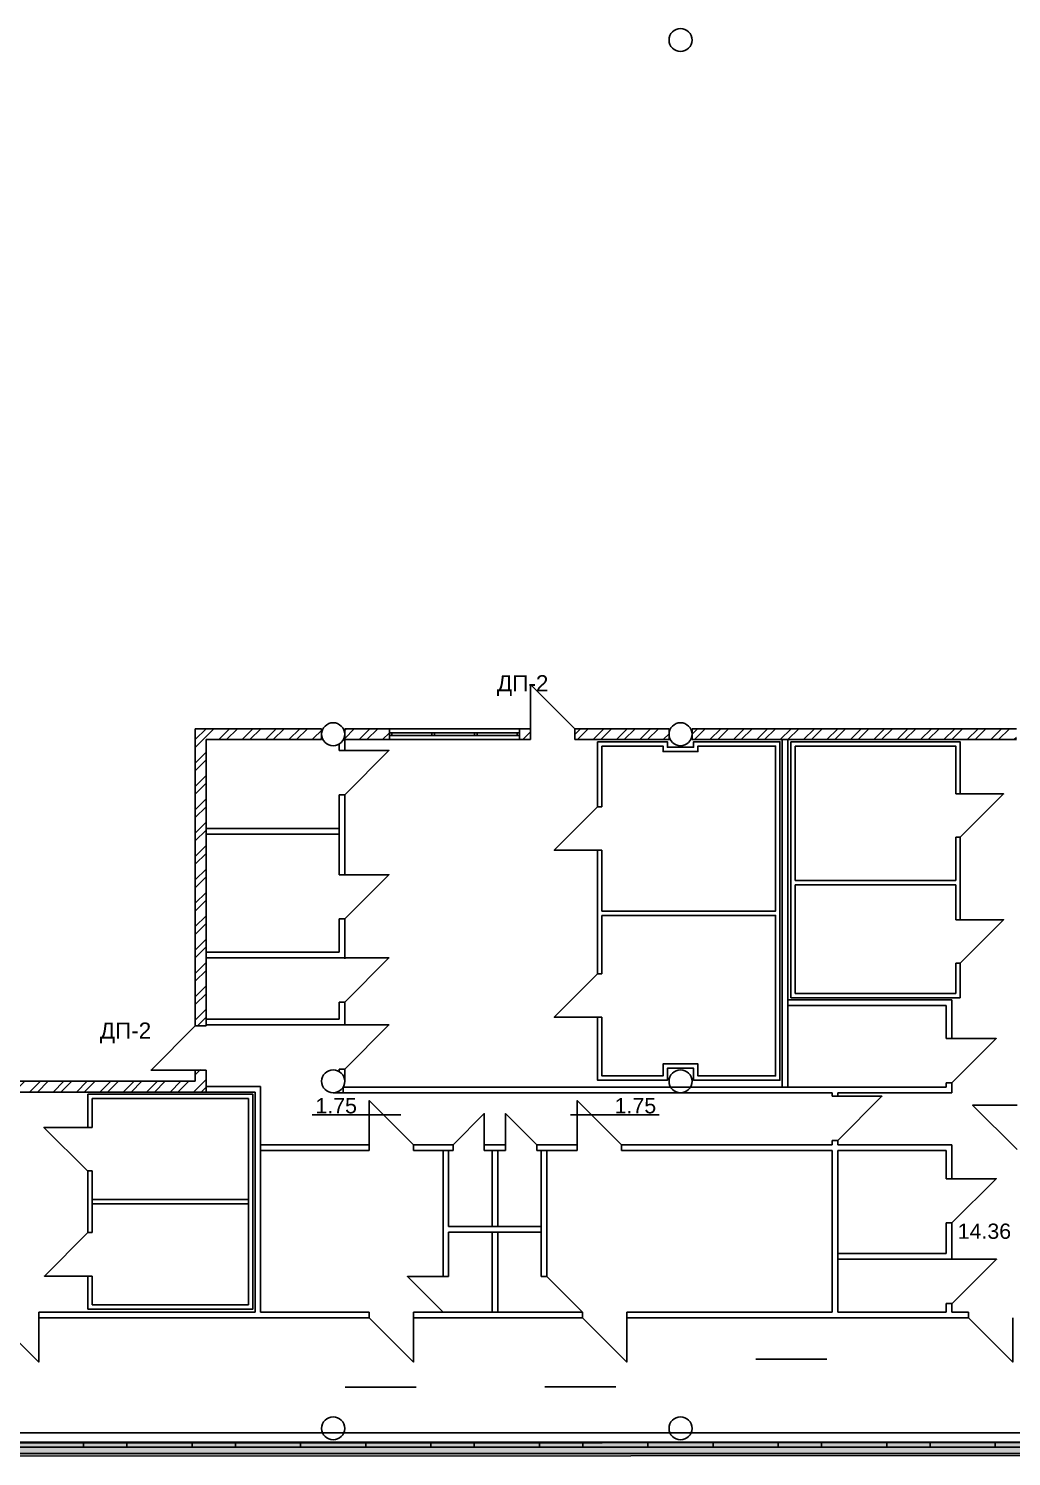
# Model space of a CAD drawing. Header units: metres. Extents: x 183920 to 188551, y 20757 to 23715.
# Drawn here: x 184306.35 to 184328.99, y 20826.72 to 20859.63 of the extents above; entities that cross this region are included whole.
import ezdxf

# ---------------------------------------------------------------- set-up
doc = ezdxf.new("R2010")
doc.units = ezdxf.units.M
for name, pattern in [('Style_19', [0]), ('Style_24', [0]), ('Wall Style 01', [0])]:
    doc.linetypes.add(name, pattern=pattern)
for name, color, linetype, true_color in [('brick', 12, 'Continuous', 0xbd0000), ('COLON', 5, 'Continuous', 0x0000ff), ('COOL', 4, 'Continuous', 0x00ffff), ('DOORS', 8, 'Continuous', 0x414141), ('DRAW', 7, 'Continuous', 0xffffff), ('GKL', 5, 'Continuous', 0x0000ff), ('Glass', 4, 'Continuous', 0x00ffff), ('MONOLIT', 7, 'Continuous', 0x691639), ('S', 2, 'Continuous', 0xffff00), ('SENDVICH', 2, 'Continuous', 0xffff00), ('TEXT', 2, 'Continuous', 0xffff00), ('Walls', 7, 'Continuous', 0x68db4c)]:
    doc.layers.add(name, color=color, linetype=linetype, true_color=true_color)
doc.styles.add('Style_11', font='', dxfattribs={"height": 0.351624})
doc.styles.add('Style_9', font='', dxfattribs={"height": 0.3708534375})
doc.styles.get('Style_11').set_extended_font_data('arial')
doc.styles.get('Style_9').set_extended_font_data('arial')
pattern_1 = [(45, (-3.600000000000116, 82), (-0.2694076836320746, 0.2694076836320746), []), (45, (-3.420394800000009, 82), (-0.2694076836320746, 0.2694076836320746), [])]

msp = doc.modelspace()

# ---------------------------------------------------------------- hatches: boundary and pattern name
at = {"layer": 'DRAW'}
h = msp.add_hatch(dxfattribs=at)
h.set_pattern_fill('PATTERN_0', color=256, scale=0.04, style=0, pattern_type=2)
h.set_pattern_definition(pattern_1)
h.paths.add_polyline_path([(184292.0674337185, 20835.76154259405), (184295.0174337217, 20835.76154259405), (184295.0174337217, 20832.16189295869), (184296.1174337186, 20832.16189295869), (184296.1174337186, 20831.91189295869), (184294.7674337217, 20831.91189295869), (184294.7674337217, 20835.51154259404), (184291.8174337185, 20835.51154259405), (184291.8174337185, 20843.23654259391), (184291.4674337186, 20843.23654259391), (184291.4674337186, 20843.48654259391), (184292.0674337185, 20843.48654259391), (184292.0674337185, 20835.76154259405)], flags=0)
h.paths.add_polyline_path([(184302.0174337217, 20835.11154259391), (184301.3674337218, 20835.11154259391), (184301.3674337218, 20831.91189295869), (184297.2074337217, 20831.91189295869), (184297.2074337217, 20832.16189295869), (184301.1174337218, 20832.16189295869), (184301.1174337218, 20835.36154259391), (184302.0174337217, 20835.36154259391), (184302.0174337217, 20835.11154259391)], flags=0)
h.paths.add_polyline_path([(184286.6074337187, 20835.42154259391), (184289.1024337187, 20835.42154259391), (184289.1024337187, 20835.36154259391), (184289.1024337187, 20835.17154259391), (184286.7274337187, 20835.17154259391), (184286.7274337187, 20830.00154259391), (184289.4274337187, 20830.00154259391), (184289.4274337187, 20829.75154259391), (184286.6074337187, 20829.75154259391), (184286.6074337187, 20835.42154259391)], flags=0)
edge = h.paths.add_edge_path(flags=0)
edge.add_arc((184305.3674337186, 20835.36154259391), 0.2649999999994936, 289.3700382459036, 360.0000000002238)
edge.add_line((184305.6324337187, 20835.36154259391), (184310.1924337188, 20835.36154259391))
edge.add_line((184310.1924337188, 20835.36154259391), (184310.1924337188, 20835.63366875638))
edge.add_line((184310.1924337188, 20835.63366875638), (184310.4424337188, 20835.63366875638))
edge.add_line((184310.4424337188, 20835.63366875638), (184310.4424337188, 20835.11154259391))
edge.add_line((184310.4424337188, 20835.11154259391), (184305.4553256978, 20835.11154259391))
edge.add_line((184305.4553256978, 20835.11154259391), (184305.4553256978, 20835.11154259391))
h.paths.add_polyline_path([(184289.3074337186, 20835.09654259391), (184289.3074337186, 20831.20154259391), (184289.4274337187, 20831.20154259391), (184289.4274337187, 20835.09654259391), (184289.3674337186, 20835.09654259391), (184289.3074337186, 20835.09654259391)], flags=0)
h.paths.add_polyline_path([(184303.8324337187, 20835.11154259391), (184302.6174337217, 20835.11154259391), (184302.6174337217, 20835.36154259391), (184303.8324337187, 20835.36154259391), (184303.8324337187, 20835.11154259391)], flags=0)
edge = h.paths.add_edge_path(flags=0)
edge.add_arc((184305.3674337187, 20835.36154259391), 0.2649999999995041, 179.9999999997779, 250.6299617540947)
edge.add_line((184305.2795417395, 20835.11154259391), (184304.9268349106, 20835.11154259391))
edge.add_line((184304.9268349106, 20835.11154259391), (184304.9268349106, 20835.36154259391))
edge.add_line((184304.9268349106, 20835.36154259391), (184305.1024337187, 20835.36154259391))
edge.add_line((184305.1024337187, 20835.36154259391), (184305.1024337187, 20835.36154259391))
h = msp.add_hatch(dxfattribs=at)
h.set_pattern_fill('PATTERN_0', color=256, scale=0.04, style=0, pattern_type=2)
h.set_pattern_definition(pattern_1)
edge = h.paths.add_edge_path(flags=0)
edge.add_arc((184313.3674337187, 20843.3615425939), 0.2650000000003422, 151.8554186882391, 179.9999999970948)
edge.add_arc((184313.3674337187, 20843.36154259392), 0.2650000000060042, 180.0000000032121, 208.1445813114541)
edge.add_line((184313.1337672897, 20843.23654259391), (184310.4424337188, 20843.23654259391))
edge.add_line((184310.4424337188, 20843.23654259391), (184310.4424337188, 20836.65366875638))
edge.add_line((184310.4424337188, 20836.65366875638), (184310.1924337188, 20836.65366875638))
edge.add_line((184310.1924337188, 20836.65366875638), (184310.1924337188, 20843.48654259391))
edge.add_line((184310.1924337188, 20843.48654259391), (184313.1337672897, 20843.48654259391))
edge.add_line((184313.1337672897, 20843.48654259391), (184313.1337672897, 20843.48654259391))
edge = h.paths.add_edge_path(flags=0)
edge.add_arc((184321.3674337187, 20843.3615425939), 0.2650000000000591, 151.8554186882238, 179.9999999971101)
edge.add_arc((184321.3674337187, 20843.36154259392), 0.2650000000054815, 180.0000000031837, 208.1445813114824)
edge.add_line((184321.1337672897, 20843.23654259391), (184318.9324337186, 20843.23654259391))
edge.add_line((184318.9324337186, 20843.23654259391), (184318.9324337186, 20843.48654259391))
edge.add_line((184318.9324337186, 20843.48654259391), (184321.1337672897, 20843.48654259391))
edge.add_line((184321.1337672897, 20843.48654259391), (184321.1337672897, 20843.48654259391))
edge = h.paths.add_edge_path(flags=0)
edge.add_line((184314.6624337187, 20843.23654259391), (184313.6324337187, 20843.23654259391))
edge.add_line((184313.6324337187, 20843.23654259391), (184313.6324337187, 20843.36154259391))
edge.add_arc((184313.3674337187, 20843.36154259395), 0.2649999999893896, 359.9999999913353, 388.1445812990144)
edge.add_line((184313.6011001476, 20843.48654259391), (184314.6624337187, 20843.48654259391))
edge.add_line((184314.6624337187, 20843.48654259391), (184314.6624337187, 20843.23654259391))
edge.add_line((184314.6624337187, 20843.23654259391), (184314.6624337187, 20843.23654259391))
h.paths.add_polyline_path([(184317.9124337187, 20843.23654259391), (184317.7124337186, 20843.23654259391), (184317.7124337186, 20843.48654259391), (184317.9124337187, 20843.48654259391), (184317.9124337187, 20843.23654259391)], flags=0)
h = msp.add_hatch(dxfattribs=at)
h.set_pattern_fill('PATTERN_6', color=256, scale=0.04, style=0, pattern_type=2)
h.set_pattern_definition([(45, (-3.6, 82), (-0.2694076836320746, 0.2694076836320746), []), (45, (-3.420394800000009, 82), (-0.2694076836320746, 0.2694076836320746), [])])
edge = h.paths.add_edge_path(flags=0)
edge.add_line((184329.1024337187, 20843.36154259391), (184329.1024337187, 20843.23654259391))
edge.add_line((184329.1024337187, 20843.23654259391), (184321.6011001476, 20843.23654259391))
edge.add_arc((184321.3674337187, 20843.36154259387), 0.2649999999908644, 331.8554187010656, 360.0000000093713)
edge.add_arc((184321.3674337187, 20843.36154259395), 0.264999999985529, 359.9999999903395, 388.1445812992236)
edge.add_line((184321.6011001476, 20843.48654259391), (184329.1024337187, 20843.48654259391))
edge.add_line((184329.1024337187, 20843.48654259391), (184329.1024337187, 20843.36154259394))
edge.add_line((184329.1024337187, 20843.36154259394), (184329.1024337187, 20843.36154259391))
edge.add_line((184329.1024337187, 20843.36154259391), (184329.1024337187, 20843.36154259391))
h.paths.add_polyline_path([(184332.6872398895, 20843.23654259391), (184331.1721001476, 20843.23654259391), (184331.1721001476, 20843.48654259391), (184332.6872398895, 20843.48654259391), (184332.6872398895, 20843.23654259391)], flags=0)
edge = h.paths.add_edge_path(flags=0)
edge.add_line((184330.1521001476, 20843.23654259391), (184330.1521001476, 20843.48654259391))
edge.add_line((184330.1521001476, 20843.48654259391), (184329.6011001476, 20843.48654259391))
edge.add_arc((184329.3674337187, 20843.36154259391), 0.2649999999989208, -28.14458130863062, 28.14458130863062, ccw=False)
edge.add_line((184329.6011001476, 20843.23654259391), (184330.1521001476, 20843.23654259391))
edge.add_line((184330.1521001476, 20843.23654259391), (184330.1521001476, 20843.23654259391))
h.paths.add_polyline_path([(184333.9674337186, 20843.48654259391), (184333.5872398895, 20843.48654259391), (184333.5872398895, 20843.23654259391), (184333.9674337186, 20843.23654259391), (184333.9674337186, 20843.48654259391)], flags=0)
at = {"layer": 'Walls', "transparency": 33554483}
msp.add_hatch(color=256, dxfattribs=at).paths.add_polyline_path([(184280.7873232882, 20827.01502501898), (184280.7874337187, 20826.7150250393), (184418.8040000001, 20826.765829159), (184419.1040000001, 20826.76593958948), (184434.9920000002, 20826.7717879878), (184435.2920000002, 20826.77189841828), (184458.9324340002, 20826.7806005), (184458.9323235697, 20827.08060047967), (184435.2920000002, 20827.0718984386), (184434.9920000002, 20827.07178800812), (184281.0874335005, 20827.01513549003), (184280.7873232882, 20827.01502501898)], flags=0)

# ---------------------------------------------------------------- linework, layer by layer
at = {"layer": 'brick', "linetype": 'Style_19'}
for points in [[(184313.1024337187, 20843.48654259391), (184310.1924337187, 20843.48654259391)], [(184310.1924337188, 20836.64166875638), (184310.1924337188, 20843.48654259391)], [(184310.4424337188, 20836.64166875638), (184310.4424337188, 20843.23654259391)], [(184313.1024337187, 20843.23654259391), (184310.4424337188, 20843.23654259391)], [(184313.1024337187, 20843.23654259391), (184313.1024337187, 20843.48654259391)], [(184313.6324337187, 20843.23654259391), (184313.6324337187, 20843.48654259391)], [(184314.7124337186, 20843.48654259391), (184313.6324337187, 20843.48654259391)], [(184314.7124337186, 20843.23654259391), (184313.6324337187, 20843.23654259391)], [(184314.6624337187, 20843.23654259391), (184314.6624337187, 20843.48654259391)], [(184314.7124337186, 20843.48654259447), (184317.7124337186, 20843.48654259391)], [(184314.7124337186, 20843.23654260507), (184317.7124337186, 20843.23654260507)], [(184317.6624337187, 20843.23654259391), (184317.6624337187, 20843.48654259391)], [(184317.9124337187, 20843.48654259391), (184317.7124337186, 20843.48654259391)], [(184317.9124337187, 20843.23654259391), (184317.7124337186, 20843.23654259391)], [(184317.9124337187, 20843.23654259391), (184317.9124337187, 20843.48654259391)], [(184321.1024337187, 20843.48654259391), (184318.9324337186, 20843.48654259391)], [(184318.9324337186, 20843.23654259391), (184318.9324337186, 20843.48654259391)], [(184321.1024337187, 20843.23654259391), (184318.9324337186, 20843.23654259391)], [(184321.1024337187, 20843.23654259391), (184321.1024337187, 20843.48654259391)], [(184329.1024337187, 20843.48654259391), (184321.6324337187, 20843.48654259391)], [(184321.6324337187, 20843.23654259391), (184321.6324337187, 20843.48654259391)], [(184329.1024337187, 20843.23654259391), (184321.6324337187, 20843.23654259391)], [(184310.1924337188, 20836.64166875638), (184310.4424337188, 20836.64166875638)], [(184310.1924337188, 20835.36154259391), (184305.6324337187, 20835.36154259391)], [(184310.1924337188, 20835.62166875638), (184310.4424337188, 20835.62166875638)], [(184310.1924337188, 20835.36154259391), (184310.1924337188, 20835.62166875638)], [(184310.4424337188, 20835.11154259391), (184310.4424337188, 20835.62166875638)], [(184310.4424337188, 20835.11154259391), (184304.8524337187, 20835.11154259391)]]:
    msp.add_lwpolyline(points, dxfattribs=at)
at = {"layer": 'COLON', "linetype": 'Style_19'}
for points in [[(184321.1024337187, 20859.36154259391, 0.9999999999999999), (184321.6324337187, 20859.36154259391, 0.9999999999999999), (184321.1024337187, 20859.36154259391)], [(184313.1024337187, 20843.36154259391, 0.9999999999999999), (184313.6324337187, 20843.36154259391, 0.9999999999999999), (184313.1024337187, 20843.36154259391)], [(184321.1024337187, 20843.36154259391, 0.9999999999999999), (184321.6324337187, 20843.36154259391, 0.9999999999999999), (184321.1024337187, 20843.36154259391)], [(184313.1024337187, 20835.36154259391, 0.9999999999999999), (184313.6324337187, 20835.36154259391, 0.9999999999999999), (184313.1024337187, 20835.36154259391)], [(184321.1024337187, 20835.36154259391, 0.9999999999999999), (184321.6324337187, 20835.36154259391, 0.9999999999999999), (184321.1024337187, 20835.36154259391)], [(184313.1024337187, 20827.36154259391, 0.9999999999999999), (184313.6324337187, 20827.36154259391, 0.9999999999999999), (184313.1024337187, 20827.36154259391)], [(184321.1024337187, 20827.36154259391, 0.9999999999999999), (184321.6324337187, 20827.36154259391, 0.9999999999999999), (184321.1024337187, 20827.36154259391)]]:
    msp.add_lwpolyline(points, format="xyb", close=True, dxfattribs=at)
at = {"layer": 'COOL', "linetype": 'Style_19'}
for points in [[(184319.4574337187, 20841.68654278313), (184319.4574337187, 20843.18654278313)], [(184319.4574337187, 20843.18654278313), (184321.0674337187, 20843.18654278313), (184321.0674337187, 20843.06154259391), (184321.6674337187, 20843.06154259391), (184321.6674337187, 20843.18654278313), (184323.6574337186, 20843.18654278313), (184323.6574337186, 20835.38654278313), (184321.6674337187, 20835.38654278313), (184321.6674337187, 20835.66154259391), (184321.0674337187, 20835.66154259391), (184321.0674337187, 20835.38654278313), (184319.4574337187, 20835.38654278313), (184319.4574337187, 20836.83654278313)], [(184319.5574337186, 20843.08654278313), (184319.5574337186, 20841.68654278313)], [(184319.5574337186, 20840.68654278313), (184319.5574337186, 20839.28654278313), (184323.5574337186, 20839.28654278313), (184323.5574337186, 20843.08654278313), (184321.7674337187, 20843.08654278313), (184321.7674337187, 20842.96154259391), (184320.9674337186, 20842.96154259391), (184320.9674337186, 20843.08654278313), (184319.5574337186, 20843.08654278313)], [(184323.9074337186, 20843.18654260056), (184327.8074337186, 20843.18654260056), (184327.8074337186, 20841.98654260056)], [(184323.9074337186, 20837.2865426987), (184323.9074337186, 20839.88654260057), (184323.9074337177, 20843.18654260056)], [(184324.0074337187, 20843.08654260057), (184327.7074337187, 20843.08654260057), (184327.7074337187, 20841.98654260056)], [(184324.0074337187, 20839.98654260057), (184324.0074337187, 20843.08654260057)], [(184327.7074337188, 20841.98654260056), (184327.8074337189, 20841.98654260056)], [(184327.8074337189, 20841.98654260056), (184328.8074337189, 20841.98654260056), (184327.8074337189, 20840.98654260056)], [(184319.4574337187, 20840.68654278313), (184318.4574337137, 20840.68654278313), (184319.4574337187, 20841.68654278313)], [(184319.5574337188, 20841.68654278313), (184319.4574337187, 20841.68654278313)], [(184327.707433719, 20840.98654260056), (184327.8074337189, 20840.98654260056)], [(184327.7074337187, 20840.98654260056), (184327.7074337187, 20839.98654260057)], [(184327.8074337186, 20840.98654260056), (184327.8074337186, 20839.08654264963)], [(184319.5574337185, 20840.68654278313), (184319.4574337187, 20840.68654278313)], [(184319.4574337187, 20837.83654278313), (184319.4574337187, 20840.68654278313)], [(184327.7074337187, 20839.98654260057), (184324.0074337187, 20839.98654260057)], [(184324.0074337187, 20837.3865426987), (184324.0074337187, 20839.88654260057)], [(184327.7074337187, 20839.88654260057), (184324.0074337187, 20839.88654260057)], [(184327.7074337187, 20839.88654260057), (184327.7074337187, 20839.08654264963)], [(184319.5574337186, 20839.18654278313), (184323.5574337186, 20839.18654278313), (184323.5574337186, 20835.48654278313), (184321.7674337187, 20835.48654278313), (184321.7674337187, 20835.76154259391), (184320.9674337186, 20835.76154259391), (184320.9674337186, 20835.48654278313), (184319.5574337186, 20835.48654278313), (184319.5574337186, 20836.83654278313)], [(184319.5574337186, 20837.83654278313), (184319.5574337186, 20839.18654278313)], [(184327.7074337188, 20839.08654264963), (184327.8074337189, 20839.08654264963)], [(184327.8074337189, 20839.08654264963), (184328.8074337189, 20839.08654264963), (184327.8074337189, 20838.08654264963)], [(184327.7074337187, 20838.08654264963), (184327.7074337187, 20837.3865426987)], [(184327.707433719, 20838.08654264963), (184327.8074337189, 20838.08654264963)], [(184327.8074337186, 20838.08654264963), (184327.8074337186, 20837.2865426987)], [(184319.4574337188, 20836.83654278313), (184318.4574337138, 20836.83654278302), (184319.4574337187, 20837.83654278313)], [(184319.5574337186, 20837.83654278313), (184319.4574337185, 20837.83654278313)], [(184327.8074337186, 20837.2865426987), (184323.9074337186, 20837.2865426987)], [(184327.7074337187, 20837.3865426987), (184324.0074337187, 20837.3865426987)], [(184319.5574337186, 20836.83654278313), (184319.4574337185, 20836.83654278313)], [(184307.7174337184, 20830.87404261423), (184307.7174337184, 20830.11154262604), (184311.5174337187, 20830.11154262611), (184311.5174337182, 20835.0615425895), (184307.7174337178, 20835.06154258943), (184307.7174337183, 20834.29904260139)], [(184307.8174337184, 20830.87404261423), (184307.8174337184, 20830.21154261801), (184311.4174337187, 20830.21154261809), (184311.4174337183, 20834.96154258935), (184307.8174337178, 20834.96154258928), (184307.8174337182, 20834.29904260139)], [(184307.7073648855, 20834.29904260139), (184306.7073648855, 20834.29904260128), (184307.7073648856, 20833.29904260139)], [(184307.817433718, 20834.29904260139), (184307.7174337181, 20834.29904260139)], [(184307.817433718, 20833.29904260139), (184307.7174337181, 20833.29904260139)], [(184307.7174337188, 20833.29904260139), (184307.7174337197, 20831.87404261423)], [(184307.8174337189, 20833.29904260139), (184307.8174337198, 20831.87404261423)], [(184307.8174337178, 20832.63654260804), (184311.4174337184, 20832.63654260758)], [(184307.8174337178, 20832.53654260758), (184311.4174337184, 20832.53654260711)], [(184307.7174337183, 20830.87404261423), (184306.7174337183, 20830.87404261562), (184307.7174337197, 20831.87404261423)], [(184307.8174337184, 20831.87404261423), (184307.7174337183, 20831.87404261423)], [(184307.8174337184, 20830.87404261423), (184307.7174337183, 20830.87404261423)]]:
    msp.add_lwpolyline(points, dxfattribs=at)
at = {"layer": 'DOORS', "linetype": 'Style_24'}
for points in [[(184317.9124337187, 20843.48654259391), (184317.9124337187, 20844.50654259391), (184318.9324337186, 20843.48654259391)], [(184310.1924337188, 20835.62166875638), (184309.1724337188, 20835.62166875638), (184310.1924337188, 20836.64166875638)]]:
    msp.add_lwpolyline(points, dxfattribs=at)
at = {"layer": 'DOORS', "linetype": 'Style_19'}
for points in [[(184313.6324337187, 20842.98654259391), (184314.6524337186, 20842.98654259394), (184313.6324337187, 20841.96654259391)], [(184313.6324337188, 20840.12348310038), (184314.6524337188, 20840.12348310032), (184313.6324337187, 20839.10348310038)], [(184313.6324337188, 20838.20654260055), (184314.6524337188, 20838.20654260057), (184313.6324337188, 20837.18654260055)], [(184313.6324337188, 20836.66154259391), (184314.6524337188, 20836.66154259393), (184313.6324337188, 20835.64154259391)], [(184327.6174337186, 20836.34654259391), (184328.6374337187, 20836.34654259391), (184327.6174337186, 20835.32654259391)], [(184324.9874337187, 20835.01654259391), (184326.0074337187, 20835.01654259393), (184324.9874337187, 20833.99654259391)], [(184314.1974337186, 20833.89654259391), (184314.1974337187, 20834.91654259391), (184315.2174337186, 20833.89654259385)], [(184318.9874337186, 20833.89654259391), (184318.9874337186, 20834.91654259391), (184320.0074337186, 20833.89654259391)], [(184329.1174337186, 20834.81154262027), (184328.0950897836, 20834.81154262027), (184329.1174337186, 20833.79154262027)], [(184316.8474337186, 20833.89611280085), (184316.8474337186, 20834.61611280085), (184316.1274337186, 20833.89611280085)], [(184317.3374337186, 20833.89611280085), (184317.3374337186, 20834.61611280085), (184318.0574337186, 20833.89611280085)], [(184327.6174337186, 20833.11654259391), (184328.6374337187, 20833.11654259391), (184327.6174337186, 20832.09654259391)], [(184327.6174337186, 20831.26154260595), (184328.6460350147, 20831.26154260595), (184327.6174337186, 20830.23294130993)], [(184315.8974337186, 20830.86154260101), (184315.0774337186, 20830.86154260066), (184315.897433719, 20830.04154260101)], [(184318.287433719, 20830.04154260202), (184319.107433719, 20830.04154260236), (184318.2874337186, 20830.86154260202)], [(184306.5874337218, 20829.91154262163), (184306.5874337467, 20828.89154262163), (184305.5674337218, 20829.91154259666)], [(184315.2174337186, 20829.91154260093), (184315.2174337193, 20828.89154260093), (184314.1974337187, 20829.91154260029)], [(184320.127433719, 20829.91154260279), (184320.1274337195, 20828.89154260279), (184319.107433719, 20829.91154260236)], [(184329.0175278785, 20829.91154260379), (184329.0175278698, 20828.89154248174), (184327.9975278785, 20829.9115426125)]]:
    msp.add_lwpolyline(points, dxfattribs=at)
at = {"layer": 'GKL', "linetype": 'Style_19'}
for points in [[(184313.6324337187, 20843.23654259391), (184313.6324337187, 20842.98654259391)], [(184323.707433718, 20843.23654260569), (184323.7074337177, 20835.22654259391)], [(184323.837433718, 20843.23654260568), (184323.8374337177, 20835.22654259391)], [(184313.5024337186, 20843.13350750889), (184313.5024337186, 20842.98654259391)], [(184313.5024337186, 20842.98654259391), (184313.6324337188, 20842.98654259391)], [(184313.5024337187, 20841.96654259391), (184313.5024337187, 20840.12348310038)], [(184313.5024337187, 20841.96654259391), (184313.6324337188, 20841.96654259391)], [(184313.6324337187, 20841.96654259391), (184313.6324337187, 20840.12348310038)], [(184310.4424337187, 20841.18654260055), (184313.5024337187, 20841.18654260055)], [(184310.4424337187, 20841.05654260055), (184313.5024337187, 20841.05654260055)], [(184313.5024337187, 20840.12348310038), (184313.6324337188, 20840.12348310038)], [(184313.5024337187, 20839.10348310038), (184313.5024337188, 20838.33654260055)], [(184313.5024337187, 20839.10348310038), (184313.6324337188, 20839.10348310038)], [(184313.6324337187, 20839.10348310038), (184313.6324337188, 20838.18654260055)], [(184310.4424337187, 20838.33654260055), (184313.5024337188, 20838.33654260055)], [(184310.4424337187, 20838.20654260055), (184313.6324337188, 20838.20654260055)], [(184313.5024337188, 20837.18654260055), (184313.5024337188, 20836.79154259391)], [(184313.5024337188, 20837.18654260055), (184313.6324337188, 20837.18654260055)], [(184313.6324337188, 20837.18654260055), (184313.6324337188, 20836.66154259391)], [(184327.6174337186, 20837.23654269788), (184323.8374337178, 20837.23654269788)], [(184327.4874337187, 20837.10654269788), (184323.8374337178, 20837.10654269788)], [(184327.4874337187, 20837.10654269788), (184327.4874337187, 20836.34654259391)], [(184327.6174337186, 20837.23654269788), (184327.6174337186, 20836.34654259391)], [(184310.4424337191, 20836.79154259391), (184313.5024337188, 20836.79154259391)], [(184310.4424337191, 20836.66154259391), (184313.6324337188, 20836.66154259391)], [(184327.4874337187, 20836.34654259391), (184327.6174337186, 20836.34654259391)], [(184313.5024337188, 20835.64154259391), (184313.6324337188, 20835.64154259391)], [(184313.5024337188, 20835.64154259391), (184313.5024337188, 20835.58957767884)], [(184313.6324337188, 20835.64154259391), (184313.6324337188, 20835.36154259391)], [(184327.4874337187, 20835.32654259391), (184327.4874337187, 20835.22654259391)], [(184327.4874337187, 20835.32654259391), (184327.6174337186, 20835.32654259391)], [(184327.6174337186, 20835.32654259391), (184327.6174337186, 20835.09654259391)], [(184310.4424337191, 20835.24154259391), (184311.6974337187, 20835.24154259391)], [(184310.4424337191, 20835.11154259391), (184311.5674337187, 20835.11154259391)], [(184311.5674337187, 20835.11154259391), (184311.5674337187, 20830.0415425962)], [(184311.6974337187, 20835.24154259391), (184311.6974337187, 20830.0415425962)], [(184324.8574337187, 20835.09654259391), (184313.3674337186, 20835.09654259391)], [(184313.5954688037, 20835.22654259391), (184327.4874337187, 20835.22654259391)], [(184313.5954688037, 20835.22654259391), (184313.5954688037, 20835.09654259391)], [(184313.5954688037, 20835.09654259391), (184324.8174337186, 20835.09654259391)], [(184324.8574337187, 20835.09654259391), (184324.8574337187, 20835.01654259391)], [(184324.9874337187, 20835.01654259391), (184324.8574337187, 20835.01654259391)], [(184324.9874337187, 20835.09654259391), (184324.9874337187, 20835.01654259391)], [(184324.9874337187, 20835.09654259391), (184327.6174337186, 20835.09654259391)], [(184324.8574337187, 20833.99654259391), (184324.8574337187, 20833.89654259391)], [(184324.9874337187, 20833.99654259391), (184324.9874337187, 20833.89654259391)], [(184311.6974337187, 20833.89654259391), (184314.1974337186, 20833.89654259391)], [(184311.6974337187, 20833.76654259391), (184314.1974337186, 20833.76654259391)], [(184314.1974337186, 20833.89654259391), (184314.1974337186, 20833.76654259391)], [(184315.2174337186, 20833.89654259391), (184316.1274337186, 20833.89654259391)], [(184315.2174337186, 20833.89654259391), (184315.2174337186, 20833.76654259391)], [(184315.2174337186, 20833.76654259391), (184316.1274337186, 20833.76654259391)], [(184315.8974337186, 20830.86154260101), (184315.8974337186, 20833.76654259391)], [(184316.0274337186, 20832.01654259391), (184316.0274337186, 20833.76654259391)], [(184316.1274337186, 20833.76654259391), (184316.1274337186, 20833.89654259391)], [(184316.8474337186, 20833.76654259391), (184316.8474337186, 20833.89654259391)], [(184316.8474337186, 20833.89654259391), (184317.3374337186, 20833.89654259391)], [(184316.8474337186, 20833.76654259391), (184317.3374337186, 20833.76654259391)], [(184317.0274337186, 20832.01625720318), (184317.0274337186, 20833.76654259391)], [(184317.1574337186, 20832.01625720318), (184317.1574337186, 20833.76654259391)], [(184317.3374337186, 20833.76654259391), (184317.3374337186, 20833.89654259391)], [(184318.0574337186, 20833.76654259391), (184318.0574337186, 20833.89654259391)], [(184318.0574337186, 20833.89654259391), (184318.9874337186, 20833.89654259391)], [(184318.0574337186, 20833.76654259391), (184318.9874337186, 20833.76654259391)], [(184318.1574337186, 20830.86154260196), (184318.1574337186, 20833.76654259391)], [(184318.2874337186, 20830.86154260202), (184318.2874337186, 20833.76654259391)], [(184318.9874337186, 20833.76654259391), (184318.9874337186, 20833.89654259391)], [(184320.0074337186, 20833.76654259391), (184320.0074337186, 20833.89654259391)], [(184320.0074337186, 20833.89654259391), (184324.8574337187, 20833.89654259391)], [(184320.0074337186, 20833.76654259391), (184324.8574337187, 20833.76654259391)], [(184324.8574337187, 20833.76654259391), (184324.8574337187, 20830.04154260478)], [(184324.9874337187, 20833.89654259391), (184327.6174337186, 20833.89654259391)], [(184324.9874337187, 20833.76654259391), (184324.9874337187, 20830.04154260484)], [(184324.9874337187, 20833.76654259391), (184327.4874337187, 20833.76654259391)], [(184327.4874337187, 20833.76654259391), (184327.4874337187, 20833.11654259391)], [(184327.6174337186, 20833.89654259391), (184327.6174337186, 20833.11654259391)], [(184327.4874337187, 20833.11654259391), (184327.6174337186, 20833.11654259391)], [(184316.0274337186, 20832.01654259391), (184318.1574337186, 20832.01654259391)], [(184327.4874337187, 20832.09654259391), (184327.6174337186, 20832.09654259391)], [(184327.4874337187, 20832.09654259391), (184327.4874337187, 20831.39154260589)], [(184327.6174337186, 20832.09654259391), (184327.6174337186, 20831.26154260595)], [(184316.0274337186, 20831.88654259391), (184318.1574337186, 20831.88654259391)], [(184316.0274337186, 20830.86154260107), (184316.0274337186, 20831.88654259391)], [(184317.0274337186, 20830.04154260148), (184317.0274337186, 20831.88654259391)], [(184317.1574337186, 20830.04154260154), (184317.1574337186, 20831.88654259391)], [(184327.4874337187, 20831.39154260589), (184324.9874337187, 20831.39154260484)], [(184327.6174337186, 20831.26154260595), (184324.9874337187, 20831.26154260484)], [(184316.0274337186, 20830.86154260107), (184315.8974337186, 20830.86154260101)], [(184318.2874337186, 20830.86154260202), (184318.1574337186, 20830.86154260196)], [(184306.5874337218, 20830.04154259658), (184306.5874337218, 20829.91154262163)], [(184311.5674337187, 20830.0415425962), (184306.5874337218, 20830.04154259658)], [(184314.1974337187, 20830.04154259601), (184311.6974337187, 20830.04154259619)], [(184314.1974337187, 20830.04154259597), (184314.1974337187, 20829.91154261667)], [(184319.107433719, 20830.04154260236), (184315.2174337186, 20830.04154260072)], [(184315.2174337186, 20830.04154259597), (184315.2174337186, 20829.91154261667)], [(184319.107433719, 20830.04154260236), (184319.107433719, 20829.91154260236)], [(184324.8574337187, 20830.04154260478), (184320.127433719, 20830.04154260279)], [(184320.127433719, 20830.04154260279), (184320.127433719, 20829.91154260279)], [(184327.4874337187, 20830.04154260589), (184324.9874337187, 20830.04154260484)], [(184327.4874337187, 20830.24154260589), (184327.4874337187, 20830.04154260589)], [(184327.6174337186, 20830.24154260595), (184327.4874337187, 20830.24154260589)], [(184327.6174337186, 20830.24154260595), (184327.6174337186, 20830.04154260595)], [(184327.6174337186, 20830.06154261122), (184327.6174337186, 20830.23294130993)], [(184327.9975278785, 20830.04154260595), (184327.6174337186, 20830.04154260595)], [(184327.9975278785, 20830.04154260595), (184327.9975278785, 20829.9115426125)], [(184314.1974337187, 20829.91154260029), (184306.5874337218, 20829.91154259708)], [(184319.107433719, 20829.91154260236), (184315.2174337186, 20829.91154260072)], [(184327.9975278785, 20829.91154260367), (184320.127433719, 20829.91154260279)]]:
    msp.add_lwpolyline(points, dxfattribs=at)
at = {"layer": 'Glass', "linetype": 'Style_19'}
for points in [[(184314.6624337187, 20843.33154259391), (184314.7224337186, 20843.33154259391), (184314.7224337186, 20843.39154259391), (184314.6624337187, 20843.39154259391), (184314.6624337187, 20843.33154259391)], [(184315.6424337187, 20843.33154259391), (184315.7024337187, 20843.33154259391), (184315.7024337187, 20843.39154259391), (184315.6424337187, 20843.39154259391), (184315.6424337187, 20843.33154259391)], [(184316.6224337186, 20843.33154259391), (184316.6824337186, 20843.33154259391), (184316.6824337186, 20843.39154259391), (184316.6224337186, 20843.39154259391), (184316.6224337186, 20843.33154259391)], [(184317.6024337187, 20843.33154259391), (184317.6624337187, 20843.33154259391), (184317.6624337187, 20843.39154259391), (184317.6024337187, 20843.39154259391), (184317.6024337187, 20843.33154259391)], [(184306.1174337186, 20826.92654259391), (184307.6174337186, 20826.92654259391), (184307.6174337186, 20827.04654259391), (184306.1174337186, 20827.04654259391), (184306.1174337186, 20826.92654259391)], [(184308.6174337186, 20826.92654259391), (184310.1174337186, 20826.92654259391), (184310.1174337186, 20827.04654259391), (184308.6174337186, 20827.04654259391), (184308.6174337186, 20826.92654259391)], [(184311.1174337186, 20826.92654259391), (184312.6174337186, 20826.92654259391), (184312.6174337186, 20827.04654259391), (184311.1174337186, 20827.04654259391), (184311.1174337186, 20826.92654259391)], [(184314.1174337186, 20826.92654259391), (184315.6174337186, 20826.92654259391), (184315.6174337186, 20827.04654259391), (184314.1174337186, 20827.04654259391), (184314.1174337186, 20826.92654259391)], [(184316.6174337186, 20826.92654259391), (184318.1174337186, 20826.92654259391), (184318.1174337186, 20827.04654259391), (184316.6174337186, 20827.04654259391), (184316.6174337186, 20826.92654259391)], [(184319.1174337186, 20826.92654259391), (184320.6174337186, 20826.92654259391), (184320.6174337186, 20827.04654259391), (184319.1174337186, 20827.04654259391), (184319.1174337186, 20826.92654259391)], [(184322.1174337186, 20826.92654259391), (184323.6174337186, 20826.92654259391), (184323.6174337186, 20827.04654259391), (184322.1174337186, 20827.04654259391), (184322.1174337186, 20826.92654259391)], [(184324.6174337186, 20826.92654259391), (184326.1174337186, 20826.92654259391), (184326.1174337186, 20827.04654259391), (184324.6174337186, 20827.04654259391), (184324.6174337186, 20826.92654259391)], [(184327.1174337186, 20826.92654259391), (184328.6174337186, 20826.92654259391), (184328.6174337186, 20827.04654259391), (184327.1174337186, 20827.04654259391), (184327.1174337186, 20826.92654259391)]]:
    msp.add_lwpolyline(points, close=True, dxfattribs=at)
for points in [[(184314.7224337186, 20843.39154259391), (184317.6024337187, 20843.39154259391)], [(184317.6024337187, 20843.33154259391), (184314.7224337186, 20843.33154259391)]]:
    msp.add_lwpolyline(points, dxfattribs=at)
at = {"layer": 'MONOLIT', "linetype": 'Style_19'}
for points in [[(184293.2024337187, 20827.26154259391), (184348.5674337187, 20827.26154259391)], [(184293.2024337187, 20826.78154259391), (184348.5674337187, 20826.78154259391)]]:
    msp.add_lwpolyline(points, dxfattribs=at)
at = {"layer": 'S', "linetype": 'Style_19'}
for points in [[(184314.9290745711, 20834.58675524849), (184312.886322369, 20834.58675524849)], [(184320.8732279734, 20834.58675524849), (184318.8304757713, 20834.58675524849)], [(184324.9874337187, 20833.99654259391), (184324.8574337187, 20833.99654259391)], [(184324.7396613789, 20828.95398683101), (184323.1046592944, 20828.95398683101)], [(184315.2775862597, 20828.30987384882), (184313.6425841752, 20828.30987384882)], [(184319.8790803541, 20828.31658956847), (184318.2440782696, 20828.31658956847)]]:
    msp.add_lwpolyline(points, dxfattribs=at)
at = {"layer": 'SENDVICH', "linetype": 'Style_19'}
for points in [[(184307.6174337186, 20826.92654259391), (184308.6174337186, 20826.92654259391), (184308.6174337186, 20827.04654259391), (184307.6174337186, 20827.04654259391), (184307.6174337186, 20826.92654259391)], [(184310.1174337186, 20826.92654259391), (184311.1174337186, 20826.92654259391), (184311.1174337186, 20827.04654259391), (184310.1174337186, 20827.04654259391), (184310.1174337186, 20826.92654259391)], [(184312.6174337186, 20826.92654259391), (184314.1174337186, 20826.92654259391), (184314.1174337186, 20827.04654259391), (184312.6174337186, 20827.04654259391), (184312.6174337186, 20826.92654259391)], [(184315.6174337186, 20826.92654259391), (184316.6174337186, 20826.92654259391), (184316.6174337186, 20827.04654259391), (184315.6174337186, 20827.04654259391), (184315.6174337186, 20826.92654259391)], [(184318.1174337186, 20826.92654259391), (184319.1174337186, 20826.92654259391), (184319.1174337186, 20827.04654259391), (184318.1174337186, 20827.04654259391), (184318.1174337186, 20826.92654259391)], [(184320.6174337186, 20826.92654259391), (184322.1174337186, 20826.92654259391), (184322.1174337186, 20827.04654259391), (184320.6174337186, 20827.04654259391), (184320.6174337186, 20826.92654259391)], [(184323.6174337186, 20826.92654259391), (184324.6174337186, 20826.92654259391), (184324.6174337186, 20827.04654259391), (184323.6174337186, 20827.04654259391), (184323.6174337186, 20826.92654259391)], [(184326.1174337186, 20826.92654259391), (184327.1174337186, 20826.92654259391), (184327.1174337186, 20827.04654259391), (184326.1174337186, 20827.04654259391), (184326.1174337186, 20826.92654259391)], [(184328.6174337186, 20826.92654259391), (184330.1174337186, 20826.92654259391), (184330.1174337186, 20827.04654259391), (184328.6174337186, 20827.04654259391), (184328.6174337186, 20826.92654259391)]]:
    msp.add_lwpolyline(points, close=True, dxfattribs=at)
at = {"layer": 'Walls', "linetype": 'Wall Style 01'}
for points in [[(184281.0874335005, 20827.01513549003), (184434.9920000002, 20827.07178800812)], [(184280.7873232882, 20827.01502501898), (184280.7874337187, 20826.7150250393), (184418.8040000001, 20826.765829159)]]:
    msp.add_lwpolyline(points, dxfattribs=at)

# ---------------------------------------------------------------- texts
at = {"layer": 'S', "char_height": 0.351624, "attachment_point": 8, "style": 'Style_11'}
for s, insert, width in [('1.75', (184313.4364099661, 20834.61807959315), 1.519916666666668), ('1.75', (184320.3285162421, 20834.61807959315), 1.519916666666668), ('14.36', (184328.3666534119, 20831.72594659594), 2.018250000000007)]:
    msp.add_mtext(s, dxfattribs=dict(at, insert=insert, width=width))
at = {"layer": 'TEXT', "char_height": 0.3708534375, "width": 1.994980015370881, "attachment_point": 7, "style": 'Style_9'}
for insert in [(184317.1407139525, 20844.24390036031), (184307.993479809, 20836.23858940007)]:
    msp.add_mtext('ДП-2', dxfattribs=dict(at, insert=insert))

doc.saveas('drawing.dxf')
